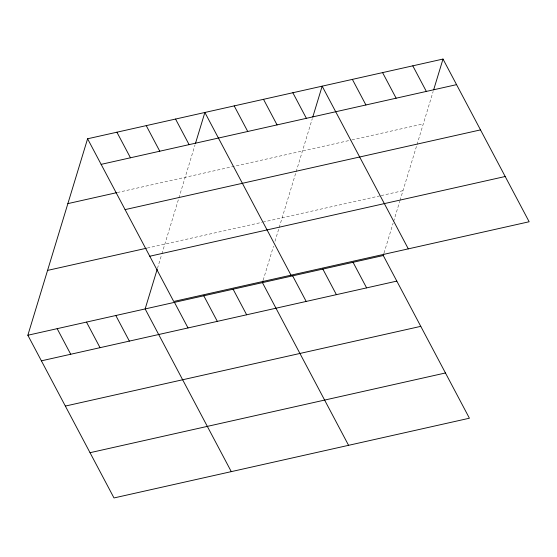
<?xml version="1.0" encoding="UTF-8"?>
<svg xmlns="http://www.w3.org/2000/svg" width="557" height="557" viewBox="0 0 557 557"><rect width="100%" height="100%" fill="white"/><g stroke="black" fill="none" stroke-linecap="round" stroke-linejoin="round"><path stroke-width="0.42" stroke-dasharray="2.79 2.09" d="M157.457 268.418L161.648 254.64M161.892 253.832L178.637 198.779M178.874 197.979L195.02 144.89M263.169 280.199L273.515 246.159M274.991 241.299L278.939 228.328M279.182 227.521L295.92 172.468M296.164 171.674L312.31 118.578M384.01 253.094L393.124 223.106M393.618 221.484L399.78 201.223M400.023 200.416L416.768 145.363M417.005 144.569L433.151 91.473M117.304 192.527L351.126 140.079M351.961 139.891L423.292 123.891M147.257 248.053L262.034 222.306M262.869 222.118L380.327 195.772M381.162 195.584L402.983 190.689"/><path stroke-width="0.84" d="M383.766 253.901L383.272 255.524L469.412 418.216L113.99 497.944L27.85 335.244L87.588 138.784L443.01 59.056L529.15 221.756L173.728 301.476L87.588 138.784M157.213 269.226L145.14 308.94L231.28 471.633M195.514 143.267L204.879 112.472L291.019 275.172M262.918 281.007L262.431 282.629L348.571 445.322M312.797 116.963L322.162 86.168L408.309 248.861M433.645 89.851L443.01 59.056M101.13 164.364L456.552 84.643M67.87 203.618L116.462 192.715M125.088 209.613L480.51 129.892M47.561 270.41L146.421 248.241M149.77 256.234L505.192 176.506M27.85 335.244L383.272 255.524M41.399 360.832L396.814 281.104M65.35 406.074L420.772 326.353M90.039 452.695L445.454 372.974M412.8 65.837L426.342 91.418M382.582 72.612L396.131 98.192M352.372 79.386L365.921 104.974M292.843 92.74L306.385 118.328M353.061 262.298L366.603 287.878M263.517 99.32L277.066 124.9M322.851 269.073L336.393 294.66M234.198 105.893L247.747 131.48M292.641 275.854L306.183 301.434M175.552 119.052L189.102 144.632M233.105 289.208L246.654 314.789M146.233 125.624L159.775 151.212M203.785 295.781L217.327 321.368M116.907 132.204L130.456 157.791M174.459 302.36L188.008 327.941M115.814 315.513L129.363 341.1M86.495 322.092L100.037 347.672M57.169 328.665L70.718 354.252"/></g></svg>
